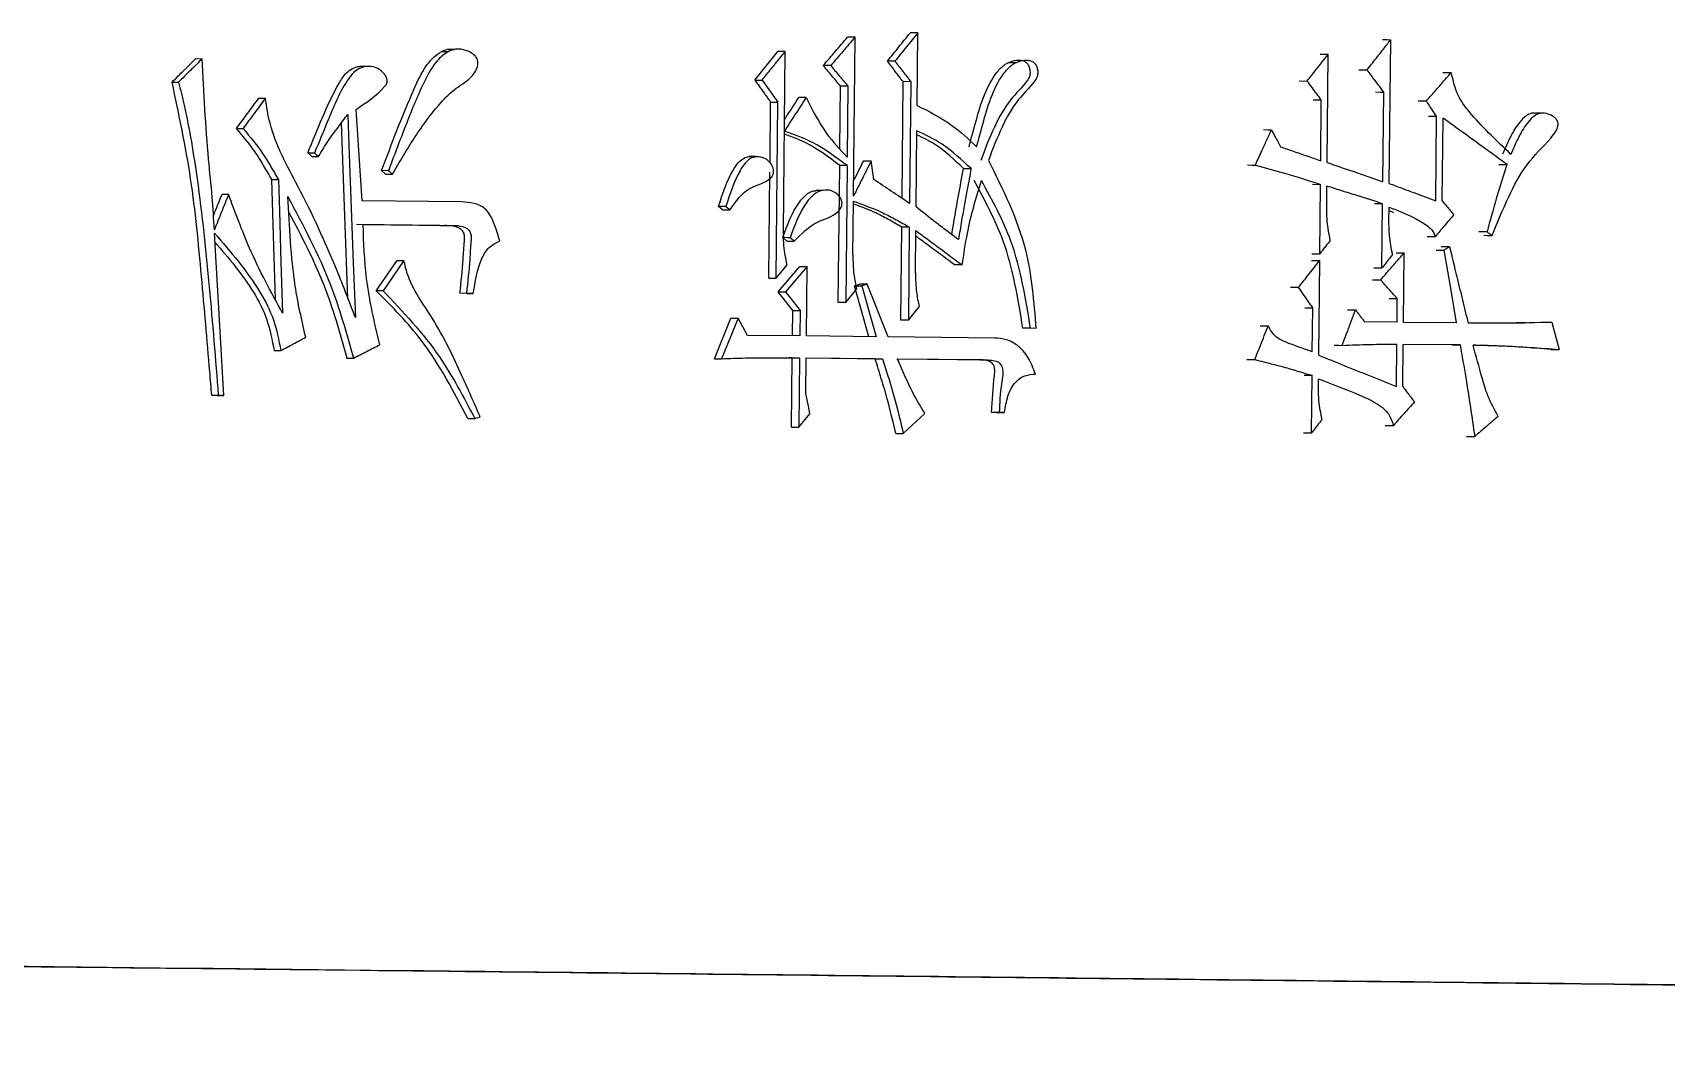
# Model space of a CAD drawing. Header units: millimetres. Extents: x 2448 to 4397, y 790 to 2168.
# Drawn here: x 3186.37 to 3195.78, y 982.04 to 987.87 of the extents above; entities that cross this region are included whole.
import ezdxf

# ---------------------------------------------------------------- set-up
doc = ezdxf.new("R2010")
doc.units = ezdxf.units.MM

msp = doc.modelspace()

# ---------------------------------------------------------------- linework, layer by layer
at = {"color": 7, "linetype": 'Continuous', "lineweight": 25}
for p, q in [((3191.0972, 986.9336), (3191.1063, 987.8487)), ((3191.4637, 987.4552), (3191.4679, 987.8739)), ((3194.1814, 987.0063), (3194.1896, 987.8337)), ((3187.3115, 987.7246), (3187.349, 987.7244)), ((3188.7637, 987.7637), (3188.7238, 987.7639)), ((3190.529, 987.6017), (3190.6619, 987.7657)), ((3190.6939, 986.7336), (3190.7042, 987.7655)), ((3193.8238, 987.1271), (3193.8299, 987.7502)), ((3188.2958, 987.6792), (3188.2567, 987.6794)), ((3192.0311, 987.7006), (3191.9868, 987.7008)), ((3194.0069, 987.6603), (3194.0535, 987.66)), ((3194.4903, 987.6452), (3194.5378, 987.6449)), ((3190.529, 987.6017), (3190.571, 987.6014)), ((3190.571, 987.6014), (3190.6626, 987.4738)), ((3191.0186, 987.2066), (3191.0222, 987.567)), ((3191.0649, 987.5668), (3191.0222, 987.567)), ((3191.0649, 987.5668), (3191.0609, 987.1579)), ((3191.3768, 986.9199), (3191.3835, 987.5922)), ((3191.4267, 987.592), (3191.3835, 987.5922)), ((3191.4267, 987.592), (3191.4198, 986.891)), ((3193.6623, 987.596), (3193.7085, 987.5957)), ((3194.1442, 987.0164), (3194.1493, 987.5324)), ((3187.6741, 987.4967), (3187.7122, 987.4965)), ((3190.617, 987.1248), (3190.6204, 987.4741)), ((3190.6526, 986.4614), (3190.6626, 987.4738)), ((3190.8252, 987.5013), (3190.7828, 987.5015)), ((3193.7864, 987.1373), (3193.7899, 987.4877)), ((3194.3478, 987.4812), (3194.3948, 987.4809)), ((3194.4487, 986.9059), (3194.4535, 987.3927)), ((3194.4859, 986.9055), (3194.4906, 987.3825)), ((3195.0611, 987.4103), (3195.0269, 987.4105)), ((3195.0751, 987.4102), (3195.0661, 987.4103)), ((3191.458, 986.8711), (3191.4623, 987.3092)), ((3190.536, 987.1605), (3190.494, 987.1608)), ((3188.42, 987.0799), (3188.3809, 987.0801)), ((3188.4043, 987.0604), (3188.3809, 987.0801)), ((3190.6104, 986.4616), (3190.6165, 987.0717)), ((3191.0099, 986.3209), (3191.0177, 987.1094)), ((3191.0604, 987.1092), (3191.0177, 987.1094)), ((3191.0604, 987.1092), (3191.0526, 986.3207)), ((3191.7306, 987.0918), (3191.7744, 987.0916)), ((3190.9229, 986.9665), (3190.88, 986.9667)), ((3193.7388, 987.0013), (3193.7851, 987.001)), ((3193.7811, 986.6018), (3193.7851, 987.001)), ((3193.8213, 986.874), (3193.8224, 986.9908)), ((3187.4625, 986.9439), (3187.5003, 986.9438)), ((3188.8434, 986.9), (3188.2683, 986.9063)), ((3190.3624, 986.8735), (3190.3206, 986.8738)), ((3190.3436, 986.854), (3190.3206, 986.8738)), ((3191.0938, 986.5928), (3191.0969, 986.9044)), ((3194.1393, 986.5199), (3194.143, 986.8899)), ((3194.1793, 986.7921), (3194.1801, 986.87)), ((3190.3437, 986.854), (3190.3855, 986.8538)), ((3194.1799, 986.8502), (3194.2063, 986.8388)), ((3188.716, 986.7648), (3188.236, 986.7701)), ((3188.2749, 986.7699), (3188.7555, 986.7646)), ((3188.716, 986.7648), (3188.7556, 986.7646)), ((3190.7128, 986.6747), (3190.6899, 986.6944)), ((3191.3699, 986.2196), (3191.3752, 986.755)), ((3191.4184, 986.7547), (3191.3752, 986.755)), ((3191.4184, 986.7547), (3191.4131, 986.2193)), ((3191.4542, 986.4915), (3191.4566, 986.7349)), ((3194.3995, 986.7017), (3194.4466, 986.7014)), ((3194.744, 986.7273), (3194.6964, 986.7276)), ((3190.7128, 986.6747), (3190.7551, 986.6745)), ((3193.7348, 986.6021), (3193.7811, 986.6018)), ((3194.263, 986.207), (3194.267, 986.6061)), ((3194.4507, 986.6233), (3194.4979, 986.623)), ((3194.5279, 986.6421), (3194.4806, 986.6424)), ((3188.3505, 986.3891), (3188.4702, 986.5629)), ((3188.5094, 986.5627), (3188.3895, 986.3889)), ((3188.4702, 986.5629), (3188.5094, 986.5627)), ((3190.6526, 986.4614), (3190.7152, 986.5386)), ((3190.6637, 986.3832), (3190.7886, 986.5278)), ((3190.831, 986.5276), (3190.7059, 986.3829)), ((3190.827, 986.1284), (3190.831, 986.5276)), ((3193.7753, 986.0177), (3193.7807, 986.5629)), ((3194.0923, 986.5202), (3194.1393, 986.5199)), ((3190.6104, 986.4616), (3190.6526, 986.4614)), ((3191.1031, 986.4173), (3191.134, 986.4266)), ((3191.1847, 986.1243), (3191.1031, 986.4173)), ((3191.1769, 986.4264), (3191.146, 986.417)), ((3191.146, 986.417), (3191.2277, 986.124)), ((3191.2969, 986.1232), (3191.1769, 986.4264)), ((3193.6131, 986.4088), (3193.6592, 986.4085)), ((3194.0844, 986.4522), (3194.1312, 986.4519)), ((3188.3895, 986.3889), (3188.3504, 986.3891)), ((3188.8696, 986.3739), (3188.8299, 986.3741)), ((3188.8691, 986.3737), (3188.8299, 986.3741)), ((3188.8691, 986.3737), (3188.9089, 986.3735)), ((3188.9089, 986.3735), (3188.8696, 986.3739)), ((3190.7475, 986.2751), (3190.6637, 986.3832)), ((3190.7059, 986.3829), (3190.7899, 986.2749)), ((3194.2258, 986.2074), (3194.2271, 986.3437)), ((3190.2964, 985.9978), (3190.3917, 986.2304)), ((3190.4335, 986.2302), (3190.3382, 985.9975)), ((3190.4868, 986.1322), (3190.4335, 986.2302)), ((3190.746, 986.1291), (3190.7475, 986.2751)), ((3190.7899, 986.2749), (3190.7884, 986.1289)), ((3193.738, 986.0376), (3193.7405, 986.2907)), ((3194.2258, 986.2074), (3194.0391, 986.2095)), ((3190.7884, 986.1289), (3190.4868, 986.1322)), ((3191.2277, 986.124), (3190.827, 986.1284)), ((3191.91, 986.1164), (3191.2969, 986.1232)), ((3192.1165, 986.1726), (3192.0723, 986.1728)), ((3192.147, 986.1722), (3192.1028, 986.1725)), ((3192.147, 986.1722), (3192.1166, 986.1726)), ((3193.4384, 986.1869), (3193.4843, 986.1866)), ((3194.5681, 986.2036), (3194.263, 986.207)), ((3194.9701, 986.2051), (3195.0678, 986.2074)), ((3187.7627, 986.045), (3187.8009, 986.0448)), ((3194.2221, 985.8375), (3194.2245, 986.0808)), ((3194.2594, 985.8371), (3194.2618, 986.0804)), ((3194.5891, 986.0767), (3194.2618, 986.0804)), ((3194.5418, 986.0771), (3194.5891, 986.0767)), ((3188.1811, 986.0016), (3188.2199, 986.0014)), ((3190.7448, 986.0026), (3190.7271, 986.0027)), ((3190.7408, 985.6034), (3190.7448, 986.0026)), ((3190.7448, 986.0026), (3190.7872, 986.0023)), ((3190.7872, 986.0023), (3190.7832, 985.6032)), ((3190.8237, 985.7975), (3190.8258, 986.0019)), ((3190.8258, 986.0019), (3191.2649, 985.997)), ((3191.2219, 985.9973), (3190.8258, 986.0017)), ((3191.2219, 985.9973), (3191.2649, 985.997)), ((3191.3495, 985.9961), (3191.8705, 985.9903)), ((3191.8266, 985.9906), (3191.3496, 985.9959)), ((3191.8269, 985.9906), (3191.8708, 985.9903)), ((3193.7367, 985.9013), (3193.6904, 985.9016)), ((3193.7334, 985.5703), (3193.7367, 985.9013)), ((3193.7736, 985.8425), (3193.774, 985.8814)), ((3187.4412, 985.7859), (3187.4035, 985.7861)), ((3187.4352, 985.7858), (3187.4035, 985.7861)), ((3187.4352, 985.7858), (3187.473, 985.7856)), ((3187.473, 985.7856), (3187.4412, 985.7859)), ((3188.8776, 985.6531), (3188.9174, 985.6529)), ((3188.9174, 985.6529), (3188.9489, 985.6623)), ((3190.7832, 985.6032), (3190.8457, 985.6804)), ((3191.3836, 985.5673), (3191.5076, 985.6828)), ((3191.9363, 985.6878), (3191.8923, 985.688)), ((3191.9229, 985.6877), (3191.9668, 985.6874)), ((3191.9668, 985.6874), (3191.9363, 985.6878)), ((3190.7408, 985.6034), (3190.7832, 985.6032)), ((3193.6872, 985.5706), (3193.7334, 985.5703)), ((3194.1581, 985.614), (3194.2049, 985.6137))]:
    msp.add_line(p, q, dxfattribs=at)
at = {"color": 7, "linetype": 'Continuous', "lineweight": 25, "flags": 128}
for points in [[(3191.1063, 987.8487), (3191.0823, 987.8488), (3191.0635, 987.8489)], [(3191.4679, 987.8739), (3191.4436, 987.874), (3191.4246, 987.8741)], [(3194.1428, 987.834), (3194.1689, 987.8339), (3194.1896, 987.8337)], [(3190.7042, 987.7655), (3190.6805, 987.7656), (3190.6619, 987.7657)], [(3193.7836, 987.7504), (3193.8094, 987.7503), (3193.8299, 987.7502)], [(3190.9659, 987.6847), (3190.9421, 987.6848), (3190.9233, 987.6849)], [(3191.3357, 987.7098), (3191.3116, 987.7099), (3191.2926, 987.7101)], [(3187.175, 987.5898), (3187.1959, 987.5897), (3187.2124, 987.5896)], [(3194.1026, 987.5327), (3194.1287, 987.5325), (3194.1493, 987.5324)], [(3188.2683, 986.9063), (3188.2512, 987.1693), (3188.234, 987.4324)], [(3190.6204, 987.4741), (3190.6441, 987.474), (3190.6626, 987.4738)], [(3193.7436, 987.488), (3193.7694, 987.4879), (3193.7899, 987.4877)], [(3188.1872, 986.3445), (3188.1695, 986.8195), (3188.1495, 987.3547)], [(3188.1864, 987.4037), (3188.1931, 987.2239), (3188.2065, 986.8642), (3188.2183, 986.5496), (3188.2301, 986.2352)], [(3194.4063, 987.393), (3194.4326, 987.3928), (3194.4535, 987.3927)], [(3187.5456, 987.3229), (3187.5668, 987.3227), (3187.5835, 987.3227)], [(3193.457, 987.316), (3193.4827, 987.3158), (3193.5029, 987.3157)], [(3187.9559, 987.1821), (3187.9699, 987.182), (3187.9821, 987.1819), (3187.9944, 987.1819)], [(3187.9794, 987.1623), (3187.9676, 987.1722), (3187.9559, 987.1821)], [(3187.9794, 987.1623), (3188.001, 987.1622), (3188.0179, 987.1621)], [(3187.9944, 987.1819), (3188.0061, 987.172), (3188.0179, 987.1621)], [(3188.4043, 987.0604), (3188.4185, 987.0603), (3188.431, 987.0602), (3188.4434, 987.0602)], [(3191.1564, 987.1371), (3191.1804, 987.137), (3191.1993, 987.1369)], [(3191.2136, 987.0296), (3191.2065, 987.0833), (3191.1993, 987.1369)], [(3193.3649, 987.1126), (3193.3904, 987.1124), (3193.4107, 987.1123)], [(3194.8113, 987.1158), (3194.8378, 987.1156), (3194.859, 987.1155)], [(3187.7487, 987.0286), (3187.7701, 987.0284), (3187.7869, 987.0284)], [(3187.7702, 986.3395), (3187.7607, 986.6439), (3187.7487, 987.0286)], [(3187.7869, 987.0284), (3187.7925, 986.8485), (3187.8017, 986.5537), (3187.811, 986.2591)], [(3190.3855, 986.8538), (3190.3795, 986.8589), (3190.3709, 986.8662), (3190.3624, 986.8735)], [(3194.0962, 986.8902), (3194.1223, 986.89), (3194.143, 986.8899)], [(3187.473, 985.7856), (3187.4458, 986.2532), (3187.4186, 986.7208)], [(3190.7322, 986.6942), (3190.7168, 986.6943), (3190.7034, 986.6944), (3190.6899, 986.6944)], [(3194.7259, 986.7078), (3194.7469, 986.7077), (3194.7601, 986.7076), (3194.7734, 986.7075)], [(3194.2201, 986.6064), (3194.2462, 986.6063), (3194.267, 986.6061)], [(3194.5681, 986.2036), (3194.5386, 986.3801), (3194.5183, 986.5015), (3194.4979, 986.623)], [(3190.7886, 986.5278), (3190.8123, 986.5277), (3190.831, 986.5276)], [(3191.7229, 986.5372), (3191.6985, 986.5373), (3191.6793, 986.5374)], [(3193.7344, 986.5632), (3193.7602, 986.563), (3193.7807, 986.5629)], [(3191.1031, 986.4173), (3191.1271, 986.4171), (3191.146, 986.417)], [(3191.1769, 986.4264), (3191.1528, 986.4265), (3191.134, 986.4266)], [(3190.6637, 986.3832), (3190.6873, 986.383), (3190.7059, 986.3829)], [(3191.0526, 986.3207), (3191.0287, 986.3208), (3191.0099, 986.3209)], [(3194.1802, 986.344), (3194.2064, 986.3438), (3194.2271, 986.3437)], [(3190.3917, 986.2304), (3190.4151, 986.2303), (3190.4335, 986.2302)], [(3190.7475, 986.2751), (3190.7712, 986.275), (3190.7899, 986.2749)], [(3191.4131, 986.2193), (3191.3889, 986.2195), (3191.3699, 986.2196)], [(3193.6943, 986.291), (3193.7201, 986.2909), (3193.7405, 986.2907)], [(3193.9409, 986.2785), (3193.9669, 986.2784), (3193.9875, 986.2782)], [(3195.0678, 986.2074), (3195.0948, 986.2073), (3195.1161, 986.2071)], [(3195.1161, 986.2071), (3195.1278, 986.1643), (3195.1395, 986.1216), (3195.1589, 986.0509)], [(3193.8642, 986.0749), (3193.8901, 986.0748), (3193.9107, 986.0746)], [(3195.1104, 986.0512), (3195.1376, 986.051), (3195.1589, 986.0509)], [(3190.2964, 985.9978), (3190.3198, 985.9976), (3190.3382, 985.9975)], [(3193.3613, 985.9929), (3193.3869, 985.9928), (3193.4071, 985.9926)], [(3190.8457, 985.6804), (3190.8375, 985.7244), (3190.8306, 985.7609), (3190.8237, 985.7975)], [(3191.3404, 985.5676), (3191.3646, 985.5674), (3191.3836, 985.5673)], [(3194.6255, 985.5504), (3194.652, 985.5502), (3194.673, 985.5501)]]:
    msp.add_lwpolyline(points, dxfattribs=at)
at = {"color": 7, "linetype": 'Continuous', "lineweight": 25}
for points, knots in [([(3190.9233, 987.6849), (3190.9467, 987.7123), (3190.9934, 987.7669), (3191.0401, 987.8216), (3191.0635, 987.8489)], [0, 0, 0, 0, 0.5, 1, 1, 1, 1]), ([(3191.1063, 987.8487), (3191.0829, 987.8213), (3191.0361, 987.7667), (3190.9893, 987.712), (3190.9659, 987.6847)], [0, 0, 0, 0, 0.5, 1, 1, 1, 1]), ([(3191.2926, 987.7101), (3191.3146, 987.7374), (3191.3586, 987.7921), (3191.4026, 987.8468), (3191.4246, 987.8741)], [0, 0, 0, 0, 0.5, 1, 1, 1, 1]), ([(3191.4679, 987.8739), (3191.4459, 987.8465), (3191.4018, 987.7918), (3191.3577, 987.7371), (3191.3357, 987.7098)], [0, 0, 0, 0, 0.5, 1, 1, 1, 1]), ([(3194.0535, 987.66), (3194.0709, 987.6821), (3194.1022, 987.7221), (3194.1476, 987.7801), (3194.1756, 987.8159), (3194.1896, 987.8337)], [0, 0, 0, 0, 0.381889, 0.690944, 1, 1, 1, 1]), ([(3187.349, 987.7244), (3187.3263, 987.7019), (3187.2807, 987.657), (3187.2352, 987.6121), (3187.2124, 987.5896)], [0, 0, 0, 0, 0.5000006, 1, 1, 1, 1]), ([(3187.4188, 986.7403), (3187.415, 986.8026), (3187.4066, 986.9374), (3187.3713, 987.2643), (3187.3584, 987.5306), (3187.349, 987.7244)], [0, 0, 0, 0, 0.189809, 0.410519, 1, 1, 1, 1]), ([(3188.3809, 987.0801), (3188.4106, 987.1592), (3188.4701, 987.3176), (3188.5538, 987.5191), (3188.621, 987.6674), (3188.6846, 987.7394), (3188.7349, 987.7724), (3188.7749, 987.7827), (3188.7956, 987.7781), (3188.8018, 987.7768)], [0, 0, 0, 0, 0.291213, 0.582505, 0.756466, 0.850428, 0.92055, 0.97589, 1, 1, 1, 1]), ([(3188.4434, 987.0602), (3188.4855, 987.132), (3188.5698, 987.2759), (3188.6922, 987.4431), (3188.8067, 987.5592), (3188.89, 987.6027), (3188.9251, 987.6565), (3188.9352, 987.6834), (3188.9368, 987.7056), (3188.9314, 987.7247), (3188.9165, 987.745), (3188.8861, 987.7666), (3188.8435, 987.7811), (3188.7952, 987.7794), (3188.7434, 987.7553), (3188.6786, 987.6938), (3188.6015, 987.5464), (3188.5168, 987.3348), (3188.4523, 987.1649), (3188.42, 987.0799)], [0, 0, 0, 0, 0.136957, 0.274218, 0.342993, 0.411592, 0.43237, 0.4478, 0.457544, 0.467369, 0.47903, 0.498668, 0.53085, 0.556966, 0.583054, 0.629193, 0.705477, 0.852605, 1, 1, 1, 1]), ([(3190.571, 987.6014), (3190.589, 987.6235), (3190.6202, 987.6619), (3190.6645, 987.7166), (3190.691, 987.7492), (3190.7042, 987.7655)], [0, 0, 0, 0, 0.404353, 0.702176, 1, 1, 1, 1]), ([(3191.7625, 987.218), (3191.7757, 987.2673), (3191.8157, 987.4158), (3191.8692, 987.592), (3191.967, 987.6946), (3192.0151, 987.7138), (3192.0526, 987.7179), (3192.0763, 987.7131), (3192.093, 987.7022), (3192.1046, 987.6862), (3192.1123, 987.6655), (3192.1148, 987.6411), (3192.1085, 987.6136), (3192.071, 987.5612), (3191.9883, 987.483), (3191.9013, 987.3271), (3191.8547, 987.2038), (3191.8303, 987.1393)], [0, 0, 0, 0, 0.114665, 0.34582, 0.395292, 0.445039, 0.471751, 0.4905, 0.505134, 0.519754, 0.535695, 0.554426, 0.573163, 0.596938, 0.702325, 0.844463, 1, 1, 1, 1]), ([(3191.8062, 987.2177), (3191.8195, 987.267), (3191.8595, 987.4155), (3191.9131, 987.5917), (3192.0111, 987.6943), (3192.0592, 987.7135), (3192.0968, 987.7176), (3192.1205, 987.7129), (3192.1373, 987.7018), (3192.1488, 987.6859), (3192.1566, 987.6652), (3192.1591, 987.6408), (3192.1527, 987.6133), (3192.1151, 987.5609), (3192.0324, 987.4827), (3191.9452, 987.3268), (3191.8985, 987.2035), (3191.8742, 987.1391)], [0, 0, 0, 0, 0.1146139, 0.3456672, 0.3952289, 0.4450663, 0.4717842, 0.4905587, 0.5052069, 0.519841, 0.5357941, 0.5545121, 0.5732086, 0.596986, 0.7024501, 0.8445769, 1, 1, 1, 1]), ([(3193.7085, 987.5957), (3193.7259, 987.6179), (3193.7548, 987.6546), (3193.7953, 987.7061), (3193.8184, 987.7355), (3193.8299, 987.7502)], [0, 0, 0, 0, 0.429625, 0.714813, 1, 1, 1, 1]), ([(3187.9559, 987.1821), (3187.984, 987.2502), (3188.0402, 987.3865), (3188.1091, 987.5425), (3188.1701, 987.6377), (3188.2119, 987.6694), (3188.241, 987.6801), (3188.2559, 987.6791), (3188.2567, 987.6791)], [0, 0, 0, 0, 0.362586, 0.725437, 0.843323, 0.91947, 0.995724, 1, 1, 1, 1]), ([(3188.234, 987.4324), (3188.2924, 987.4713), (3188.3556, 987.5135), (3188.4087, 987.5759), (3188.414, 987.5893), (3188.4144, 987.6028), (3188.4084, 987.6205), (3188.3915, 987.6447), (3188.3618, 987.6703), (3188.3169, 987.6827), (3188.2717, 987.6779), (3188.226, 987.6547), (3188.1508, 987.56), (3188.0829, 987.3934), (3188.0219, 987.2476), (3187.9944, 987.1819)], [0, 0, 0, 0, 0.213803, 0.231404, 0.243039, 0.254767, 0.269089, 0.295977, 0.341507, 0.385242, 0.439295, 0.482251, 0.540946, 0.792954, 1, 1, 1, 1]), ([(3191.0222, 987.567), (3191.0057, 987.5867), (3190.9728, 987.626), (3190.9398, 987.6653), (3190.9233, 987.6849)], [0, 0, 0, 0, 0.5, 1, 1, 1, 1]), ([(3190.9659, 987.6847), (3190.9824, 987.665), (3191.0154, 987.6257), (3191.0484, 987.5864), (3191.0649, 987.5668)], [0, 0, 0, 0, 0.499999, 1, 1, 1, 1]), ([(3191.3835, 987.5922), (3191.3683, 987.6119), (3191.338, 987.6511), (3191.3077, 987.6904), (3191.2926, 987.7101)], [0, 0, 0, 0, 0.5, 1, 1, 1, 1]), ([(3191.3357, 987.7098), (3191.3509, 987.6902), (3191.3812, 987.6509), (3191.4115, 987.6116), (3191.4267, 987.592)], [0, 0, 0, 0, 0.499999, 1, 1, 1, 1]), ([(3194.1493, 987.5324), (3194.1409, 987.5436), (3194.124, 987.5661), (3194.0921, 987.6087), (3194.0686, 987.64), (3194.0535, 987.66)], [0, 0, 0, 0, 0.264388, 0.528776, 1, 1, 1, 1]), ([(3194.3948, 987.4809), (3194.4131, 987.5019), (3194.4461, 987.5397), (3194.4938, 987.5943), (3194.5231, 987.628), (3194.5378, 987.6449)], [0, 0, 0, 0, 0.383515, 0.691757, 1, 1, 1, 1]), ([(3194.8817, 987.1737), (3194.8049, 987.2466), (3194.6973, 987.3486), (3194.5708, 987.5052), (3194.5489, 987.5979), (3194.5378, 987.6449)], [0, 0, 0, 0, 0.5529293, 0.7735162, 1, 1, 1, 1]), ([(3187.4035, 985.7861), (3187.3998, 985.8318), (3187.3812, 986.0603), (3187.3441, 986.4762), (3187.2926, 987.0361), (3187.2143, 987.4049), (3187.175, 987.5898)], [0, 0, 0, 0, 0.075489, 0.377451, 0.687928, 1, 1, 1, 1]), ([(3187.2124, 987.5896), (3187.2233, 987.5453), (3187.2684, 987.3621), (3187.3328, 986.9691), (3187.3916, 986.4108), (3187.4246, 985.9943), (3187.4412, 985.7859)], [0, 0, 0, 0, 0.075478, 0.31225, 0.655902, 1, 1, 1, 1]), ([(3190.529, 987.6017), (3190.5374, 987.5899), (3190.5543, 987.5664), (3190.5848, 987.5239), (3190.6068, 987.4931), (3190.6204, 987.4741)], [0, 0, 0, 0, 0.276482, 0.552965, 1, 1, 1, 1]), ([(3193.7899, 987.4877), (3193.7814, 987.499), (3193.7636, 987.5226), (3193.7365, 987.5586), (3193.7178, 987.5834), (3193.7085, 987.5957)], [0, 0, 0, 0, 0.312458, 0.656229, 1, 1, 1, 1]), ([(3187.5456, 987.3229), (3187.567, 987.3518), (3187.6099, 987.4098), (3187.6527, 987.4677), (3187.6741, 987.4967)], [0, 0, 0, 0, 0.500104, 1, 1, 1, 1]), ([(3187.7122, 987.4965), (3187.6908, 987.4675), (3187.6479, 987.4096), (3187.605, 987.3516), (3187.5835, 987.3227)], [0, 0, 0, 0, 0.499896, 1, 1, 1, 1]), ([(3188.2301, 986.2352), (3188.1955, 986.3252), (3188.0965, 986.5829), (3187.9281, 986.9508), (3187.7474, 987.2664), (3187.7196, 987.4482), (3187.7122, 987.4965)], [0, 0, 0, 0, 0.210989, 0.603952, 0.894949, 1, 1, 1, 1]), ([(3190.8252, 987.5013), (3190.8043, 987.469), (3190.7624, 987.4046), (3190.7206, 987.3401), (3190.6996, 987.3079)], [0, 0, 0, 0, 0.499999, 1, 1, 1, 1]), ([(3190.7003, 987.3743), (3190.7069, 987.3845), (3190.7344, 987.4269), (3190.7619, 987.4693), (3190.7828, 987.5015)], [0, 0, 0, 0, 0.240146, 1, 1, 1, 1]), ([(3190.8252, 987.5013), (3190.8611, 987.4294), (3190.925, 987.3015), (3191.0195, 987.2016), (3191.0609, 987.1579)], [0, 0, 0, 0, 0.562518, 1, 1, 1, 1]), ([(3191.4637, 987.4552), (3191.5324, 987.4206), (3191.6559, 987.3584), (3191.76, 987.261), (3191.8062, 987.2177)], [0, 0, 0, 0, 0.555995, 1, 1, 1, 1]), ([(3194.4535, 987.3927), (3194.4457, 987.4045), (3194.432, 987.4251), (3194.4124, 987.4545), (3194.4007, 987.4721), (3194.3948, 987.4809)], [0, 0, 0, 0, 0.401179, 0.700589, 1, 1, 1, 1]), ([(3188.0179, 987.1621), (3188.0366, 987.1929), (3188.0717, 987.2504), (3188.1301, 987.3292), (3188.1676, 987.3789), (3188.1864, 987.4037)], [0, 0, 0, 0, 0.36386, 0.681835, 1, 1, 1, 1]), ([(3194.859, 987.1155), (3194.8158, 987.1469), (3194.7328, 987.207), (3194.61, 987.2961), (3194.5304, 987.3537), (3194.4906, 987.3825)], [0, 0, 0, 0, 0.352543, 0.676271, 1, 1, 1, 1]), ([(3194.7734, 986.7075), (3194.804, 986.7821), (3194.8618, 986.9232), (3194.9668, 987.1223), (3195.0774, 987.2272), (3195.1368, 987.2988), (3195.1496, 987.3264), (3195.1535, 987.3434), (3195.1518, 987.3585), (3195.1456, 987.3725), (3195.131, 987.3891), (3195.103, 987.4053), (3195.0681, 987.4134), (3195.0333, 987.4068), (3194.9901, 987.3763), (3194.9495, 987.3193), (3194.9113, 987.2444), (3194.8916, 987.1973), (3194.8817, 987.1737)], [0, 0, 0, 0, 0.198042, 0.374573, 0.552198, 0.596402, 0.611696, 0.627125, 0.637321, 0.647491, 0.664271, 0.693708, 0.734691, 0.762967, 0.791178, 0.874805, 0.937128, 1, 1, 1, 1]), ([(3195.0263, 987.4088), (3195.0225, 987.4098), (3195.0089, 987.4132), (3194.9846, 987.4063), (3194.9415, 987.3766), (3194.901, 987.3189), (3194.863, 987.2442), (3194.8435, 987.1975), (3194.8337, 987.174)], [0, 0, 0, 0, 0.0400536, 0.1422788, 0.2442449, 0.549452, 0.7737697, 1, 1, 1, 1]), ([(3187.7487, 987.0286), (3187.7332, 987.056), (3187.7023, 987.111), (3187.6385, 987.2128), (3187.582, 987.2797), (3187.5456, 987.3229)], [0, 0, 0, 0, 0.261814, 0.523735, 1, 1, 1, 1]), ([(3187.5835, 987.3227), (3187.624, 987.2745), (3187.6824, 987.205), (3187.7448, 987.102), (3187.7728, 987.0529), (3187.7869, 987.0284)], [0, 0, 0, 0, 0.53008, 0.764867, 1, 1, 1, 1]), ([(3191.0177, 987.1094), (3190.9545, 987.1576), (3190.855, 987.2335), (3190.741, 987.2754), (3190.6995, 987.2907)], [0, 0, 0, 0, 0.6351167, 1, 1, 1, 1]), ([(3191.0604, 987.1092), (3190.9969, 987.1568), (3190.8844, 987.2413), (3190.7557, 987.2876), (3190.6996, 987.3078)], [0, 0, 0, 0, 0.564482, 1, 1, 1, 1]), ([(3191.7306, 987.0918), (3191.6773, 987.1427), (3191.595, 987.2212), (3191.4967, 987.2694), (3191.4621, 987.2864)], [0, 0, 0, 0, 0.648071, 1, 1, 1, 1]), ([(3191.7744, 987.0916), (3191.7206, 987.1419), (3191.6254, 987.2312), (3191.5118, 987.2855), (3191.4623, 987.3092)], [0, 0, 0, 0, 0.564053, 1, 1, 1, 1]), ([(3193.4107, 987.1123), (3193.4227, 987.1388), (3193.4441, 987.186), (3193.4749, 987.2538), (3193.4936, 987.2951), (3193.5029, 987.3157)], [0, 0, 0, 0, 0.391545, 0.695772, 1, 1, 1, 1]), ([(3193.5029, 987.3157), (3193.5097, 987.3029), (3193.5217, 987.2802), (3193.5389, 987.2476), (3193.5493, 987.2277), (3193.5546, 987.2178)], [0, 0, 0, 0, 0.391182, 0.695591, 1, 1, 1, 1]), ([(3190.3206, 986.8738), (3190.3437, 986.9449), (3190.3727, 987.0341), (3190.4314, 987.1271), (3190.4719, 987.1599), (3190.5098, 987.1654), (3190.526, 987.1564), (3190.5279, 987.1554)], [0, 0, 0, 0, 0.564814, 0.709054, 0.847416, 0.981339, 1, 1, 1, 1]), ([(3190.3855, 986.8538), (3190.4207, 986.9036), (3190.4829, 986.9918), (3190.5918, 987.0073), (3190.6285, 987.0464), (3190.6353, 987.0585), (3190.6379, 987.0727), (3190.6359, 987.0925), (3190.6269, 987.1155), (3190.6031, 987.1428), (3190.5652, 987.1621), (3190.5144, 987.1611), (3190.4732, 987.1265), (3190.4148, 987.0343), (3190.3856, 986.9448), (3190.3624, 986.8735)], [0, 0, 0, 0, 0.207432, 0.366418, 0.382715, 0.398413, 0.414081, 0.430605, 0.46489, 0.496828, 0.558373, 0.618693, 0.680986, 0.745897, 1, 1, 1, 1]), ([(3193.5546, 987.2178), (3193.5792, 987.2092), (3193.6302, 987.1915), (3193.7075, 987.1647), (3193.7601, 987.1464), (3193.7864, 987.1373)], [0, 0, 0, 0, 0.318767, 0.659383, 1, 1, 1, 1]), ([(3188.4434, 987.0602), (3188.4395, 987.0635), (3188.4317, 987.07), (3188.4239, 987.0766), (3188.42, 987.0799)], [0, 0, 0, 0, 0.499388, 1, 1, 1, 1]), ([(3191.1993, 987.1369), (3191.1823, 987.103), (3191.1483, 987.0352), (3191.1142, 986.9674), (3191.0972, 986.9336)], [0, 0, 0, 0, 0.5, 1, 1, 1, 1]), ([(3191.0981, 987.0208), (3191.1005, 987.0257), (3191.1199, 987.0645), (3191.1394, 987.1032), (3191.1564, 987.1371)], [0, 0, 0, 0, 0.125806, 1, 1, 1, 1]), ([(3191.6627, 986.7123), (3191.6753, 986.7869), (3191.6968, 986.9137), (3191.7208, 987.0399), (3191.7306, 987.0918)], [0, 0, 0, 0, 0.5881827, 1, 1, 1, 1]), ([(3191.7744, 987.0916), (3191.7669, 987.0521), (3191.7542, 986.9842), (3191.7356, 986.8846), (3191.7185, 986.788), (3191.7074, 986.7198), (3191.7014, 986.6835)], [0, 0, 0, 0, 0.290566, 0.500351, 0.733449, 1, 1, 1, 1]), ([(3191.8741, 987.139), (3191.9576, 986.972), (3192.1083, 986.6707), (3192.1351, 986.3258), (3192.147, 986.1722)], [0, 0, 0, 0, 0.554585, 1, 1, 1, 1]), ([(3193.4107, 987.1123), (3193.4667, 987.0972), (3193.5575, 987.0726), (3193.6819, 987.0341), (3193.7507, 987.012), (3193.7851, 987.001)], [0, 0, 0, 0, 0.445487, 0.722723, 1, 1, 1, 1]), ([(3193.8238, 987.1271), (3193.873, 987.1101), (3193.951, 987.0832), (3194.0578, 987.0463), (3194.1154, 987.0264), (3194.1442, 987.0164)], [0, 0, 0, 0, 0.459922, 0.729961, 1, 1, 1, 1]), ([(3194.859, 987.1155), (3194.8482, 987.0828), (3194.8268, 987.0173), (3194.7876, 986.8883), (3194.7612, 986.7911), (3194.744, 986.7273)], [0, 0, 0, 0, 0.2558689, 0.5117595, 1, 1, 1, 1]), ([(3190.6899, 986.6944), (3190.7163, 986.7671), (3190.7494, 986.858), (3190.8203, 986.9408), (3190.8551, 986.9638), (3190.8759, 986.9645), (3190.8802, 986.9646)], [0, 0, 0, 0, 0.641275, 0.803393, 0.960341, 1, 1, 1, 1]), ([(3190.7551, 986.6745), (3190.7973, 986.7163), (3190.8721, 986.7905), (3190.9839, 986.8144), (3191.026, 986.8644), (3191.0344, 986.8944), (3191.0232, 986.9231), (3190.9997, 986.9513), (3190.9596, 986.9719), (3190.909, 986.9666), (3190.8627, 986.9417), (3190.7918, 986.8564), (3190.7587, 986.7662), (3190.7322, 986.6942)], [0, 0, 0, 0, 0.206661, 0.366392, 0.399431, 0.430957, 0.463098, 0.497343, 0.55842, 0.619657, 0.681855, 0.746075, 1, 1, 1, 1]), ([(3191.4198, 986.891), (3191.3854, 986.9141), (3191.3168, 986.9603), (3191.248, 987.0065), (3191.2136, 987.0296)], [0, 0, 0, 0, 0.5, 1, 1, 1, 1]), ([(3191.7229, 986.5372), (3191.7322, 986.598), (3191.7493, 986.7109), (3191.7872, 986.8732), (3191.8189, 986.9727), (3191.8348, 987.0227)], [0, 0, 0, 0, 0.368189, 0.683272, 1, 1, 1, 1]), ([(3192.0723, 986.1728), (3192.0445, 986.3444), (3191.9952, 986.6482), (3191.8529, 986.9093), (3191.791, 987.0229)], [0, 0, 0, 0, 0.565117, 1, 1, 1, 1]), ([(3192.1165, 986.1725), (3192.0886, 986.3442), (3192.0393, 986.648), (3191.8968, 986.9091), (3191.8348, 987.0227)], [0, 0, 0, 0, 0.565057, 1, 1, 1, 1]), ([(3194.143, 986.8899), (3194.0936, 986.9054), (3194.0155, 986.9301), (3193.9086, 986.9637), (3193.8512, 986.9818), (3193.8224, 986.9908)], [0, 0, 0, 0, 0.462939, 0.731469, 1, 1, 1, 1]), ([(3194.1814, 987.0063), (3194.2058, 986.9971), (3194.2545, 986.9789), (3194.3436, 986.9454), (3194.4083, 986.9211), (3194.4487, 986.9059)], [0, 0, 0, 0, 0.272852, 0.545704, 1, 1, 1, 1]), ([(3187.4133, 986.8208), (3187.4161, 986.8279), (3187.4325, 986.869), (3187.4489, 986.9101), (3187.4625, 986.9439)], [0, 0, 0, 0, 0.174449, 1, 1, 1, 1]), ([(3187.5003, 986.9438), (3187.4867, 986.9099), (3187.4596, 986.842), (3187.4324, 986.7742), (3187.4188, 986.7403)], [0, 0, 0, 0, 0.499738, 1, 1, 1, 1]), ([(3187.811, 986.2591), (3187.7445, 986.3819), (3187.6256, 986.6017), (3187.5386, 986.8391), (3187.5003, 986.9438)], [0, 0, 0, 0, 0.55885, 1, 1, 1, 1]), ([(3187.8414, 986.9304), (3187.9292, 986.766), (3188.0864, 986.4714), (3188.179, 986.1454), (3188.2199, 986.0014)], [0, 0, 0, 0, 0.558101, 1, 1, 1, 1]), ([(3187.9443, 986.1212), (3187.9217, 986.2191), (3187.8798, 986.4004), (3187.8558, 986.6727), (3187.8462, 986.8444), (3187.8414, 986.9304)], [0, 0, 0, 0, 0.36957, 0.684315, 1, 1, 1, 1]), ([(3189.061, 986.6736), (3189.0515, 986.7075), (3189.0328, 986.7742), (3188.988, 986.8627), (3188.9125, 986.8958), (3188.8663, 986.8986), (3188.8434, 986.9)], [0, 0, 0, 0, 0.293355, 0.577118, 0.789642, 1, 1, 1, 1]), ([(3191.3752, 986.755), (3191.3488, 986.7703), (3191.2961, 986.801), (3191.2044, 986.849), (3191.1364, 986.8736), (3191.0967, 986.8879)], [0, 0, 0, 0, 0.294086, 0.588255, 1, 1, 1, 1]), ([(3191.0969, 986.9044), (3191.1542, 986.8837), (3191.2382, 986.8534), (3191.3437, 986.7983), (3191.3935, 986.7693), (3191.4184, 986.7547)], [0, 0, 0, 0, 0.517051, 0.758309, 1, 1, 1, 1]), ([(3191.7014, 986.6835), (3191.6791, 986.7), (3191.6345, 986.7332), (3191.553, 986.7951), (3191.4945, 986.8419), (3191.458, 986.8711)], [0, 0, 0, 0, 0.272013, 0.54403, 1, 1, 1, 1]), ([(3193.8418, 986.679), (3193.8347, 986.7149), (3193.822, 986.7791), (3193.8215, 986.8449), (3193.8213, 986.874)], [0, 0, 0, 0, 0.558776, 1, 1, 1, 1]), ([(3194.1801, 986.87), (3194.2287, 986.8512), (3194.3028, 986.8227), (3194.3829, 986.7751), (3194.4279, 986.7415), (3194.4403, 986.7149), (3194.4466, 986.7014)], [0, 0, 0, 0, 0.493564, 0.753584, 0.87545, 1, 1, 1, 1]), ([(3194.4859, 986.9055), (3194.4948, 986.8948), (3194.5103, 986.8764), (3194.5324, 986.8502), (3194.5454, 986.8346), (3194.552, 986.8268)], [0, 0, 0, 0, 0.406188, 0.703094, 1, 1, 1, 1]), ([(3187.8469, 986.8399), (3187.9183, 986.7049), (3188.0586, 986.4395), (3188.1407, 986.1459), (3188.1811, 986.0016)], [0, 0, 0, 0, 0.508594, 1, 1, 1, 1]), ([(3194.1998, 986.5971), (3194.1927, 986.633), (3194.1801, 986.6972), (3194.1796, 986.763), (3194.1793, 986.7921)], [0, 0, 0, 0, 0.558776, 1, 1, 1, 1]), ([(3194.552, 986.8268), (3194.543, 986.8162), (3194.5251, 986.7948), (3194.49, 986.753), (3194.4638, 986.7219), (3194.4466, 986.7014)], [0, 0, 0, 0, 0.255381, 0.510761, 1, 1, 1, 1]), ([(3187.4186, 986.7208), (3187.5123, 986.6127), (3187.6438, 986.461), (3187.7665, 986.2237), (3187.7894, 986.1047), (3187.8009, 986.0449)], [0, 0, 0, 0, 0.55192, 0.774765, 1, 1, 1, 1]), ([(3188.3706, 986.0776), (3188.3406, 986.2042), (3188.2866, 986.4314), (3188.2785, 986.6661), (3188.2749, 986.7699)], [0, 0, 0, 0, 0.557432, 1, 1, 1, 1]), ([(3188.716, 986.7648), (3188.751, 986.766), (3188.7933, 986.7675), (3188.8387, 986.7449), (3188.853, 986.7251), (3188.8583, 986.6997), (3188.8531, 986.6482), (3188.848, 986.5393), (3188.8371, 986.4396), (3188.8299, 986.3741)], [0, 0, 0, 0, 0.2224082, 0.2686085, 0.3159349, 0.3650453, 0.4159457, 0.6165474, 1, 1, 1, 1]), ([(3188.7555, 986.7646), (3188.7906, 986.7658), (3188.833, 986.7673), (3188.8784, 986.7447), (3188.8928, 986.7249), (3188.898, 986.6995), (3188.8928, 986.6479), (3188.8877, 986.5391), (3188.8768, 986.4394), (3188.8696, 986.3739)], [0, 0, 0, 0, 0.222627, 0.268861, 0.316195, 0.365291, 0.416171, 0.616695, 1, 1, 1, 1]), ([(3190.7152, 986.5386), (3190.7079, 986.5745), (3190.6948, 986.6387), (3190.6942, 986.7045), (3190.6939, 986.7336)], [0, 0, 0, 0, 0.5587772, 1, 1, 1, 1]), ([(3190.7551, 986.6745), (3190.7513, 986.6778), (3190.7437, 986.6843), (3190.736, 986.6909), (3190.7322, 986.6942)], [0, 0, 0, 0, 0.499455, 1, 1, 1, 1]), ([(3191.6793, 986.5374), (3191.6348, 986.5705), (3191.5683, 986.62), (3191.494, 986.6752), (3191.4641, 986.6974), (3191.4563, 986.7032)], [0, 0, 0, 0, 0.598369, 0.895433, 1, 1, 1, 1]), ([(3191.4566, 986.7349), (3191.4789, 986.7183), (3191.5234, 986.6853), (3191.6122, 986.6194), (3191.6787, 986.57), (3191.7229, 986.5372)], [0, 0, 0, 0, 0.25064, 0.501281, 1, 1, 1, 1]), ([(3193.8418, 986.679), (3193.8331, 986.668), (3193.8187, 986.6496), (3193.7984, 986.6239), (3193.7869, 986.6092), (3193.7811, 986.6018)], [0, 0, 0, 0, 0.429625, 0.714813, 1, 1, 1, 1]), ([(3194.744, 986.7273), (3194.7489, 986.724), (3194.7587, 986.7174), (3194.7685, 986.7108), (3194.7734, 986.7075)], [0, 0, 0, 0, 0.5001439, 1, 1, 1, 1]), ([(3187.4217, 986.6681), (3187.5005, 986.5766), (3187.6169, 986.4413), (3187.7282, 986.2237), (3187.7512, 986.1048), (3187.7627, 986.0451)], [0, 0, 0, 0, 0.509787, 0.753558, 1, 1, 1, 1]), ([(3188.9089, 986.3735), (3188.9197, 986.4423), (3188.9347, 986.5373), (3188.9958, 986.6439), (3189.0396, 986.6639), (3189.061, 986.6736)], [0, 0, 0, 0, 0.573515, 0.792079, 1, 1, 1, 1]), ([(3191.0938, 986.5928), (3191.0944, 986.5558), (3191.0954, 986.4899), (3191.109, 986.4259), (3191.115, 986.3979)], [0, 0, 0, 0, 0.56114, 1, 1, 1, 1]), ([(3194.1312, 986.4519), (3194.1496, 986.4728), (3194.1814, 986.5089), (3194.2267, 986.5603), (3194.2535, 986.5909), (3194.267, 986.6061)], [0, 0, 0, 0, 0.406183, 0.703092, 1, 1, 1, 1]), ([(3194.1998, 986.5971), (3194.1911, 986.5861), (3194.1767, 986.5677), (3194.1566, 986.542), (3194.1451, 986.5273), (3194.1393, 986.5199)], [0, 0, 0, 0, 0.429625, 0.714813, 1, 1, 1, 1]), ([(3194.5279, 986.6421), (3194.5419, 986.5845), (3194.5668, 986.4825), (3194.6025, 986.336), (3194.6241, 986.2472), (3194.6349, 986.2028)], [0, 0, 0, 0, 0.393566, 0.696783, 1, 1, 1, 1]), ([(3188.9489, 985.6623), (3188.9141, 985.7415), (3188.8291, 985.9346), (3188.6975, 986.2139), (3188.5443, 986.4134), (3188.5153, 986.5373), (3188.5094, 986.5627)], [0, 0, 0, 0, 0.257508, 0.62783, 0.923809, 1, 1, 1, 1]), ([(3191.4542, 986.4915), (3191.4547, 986.4545), (3191.4557, 986.3886), (3191.4693, 986.3246), (3191.4753, 986.2965)], [0, 0, 0, 0, 0.5611396, 1, 1, 1, 1]), ([(3193.6592, 986.4085), (3193.6766, 986.4306), (3193.7056, 986.4674), (3193.7461, 986.5189), (3193.7692, 986.5482), (3193.7807, 986.5629)], [0, 0, 0, 0, 0.429625, 0.714812, 1, 1, 1, 1]), ([(3191.0526, 986.3207), (3191.063, 986.3335), (3191.0838, 986.3593), (3191.1046, 986.385), (3191.115, 986.3979)], [0, 0, 0, 0, 0.499998, 1, 1, 1, 1]), ([(3193.7405, 986.2907), (3193.7325, 986.3024), (3193.7164, 986.3257), (3193.6893, 986.365), (3193.6702, 986.3926), (3193.6592, 986.4085)], [0, 0, 0, 0, 0.297229, 0.594458, 1, 1, 1, 1]), ([(3194.2271, 986.3437), (3194.2179, 986.3541), (3194.1995, 986.3748), (3194.1675, 986.4109), (3194.1447, 986.4366), (3194.1312, 986.4519)], [0, 0, 0, 0, 0.287964, 0.575929, 1, 1, 1, 1]), ([(3188.8776, 985.6531), (3188.7965, 985.8084), (3188.6531, 986.083), (3188.4421, 986.2964), (3188.3504, 986.3891)], [0, 0, 0, 0, 0.565758, 1, 1, 1, 1]), ([(3188.3895, 986.3889), (3188.5041, 986.2677), (3188.711, 986.049), (3188.8538, 985.775), (3188.9174, 985.6529)], [0, 0, 0, 0, 0.554284, 1, 1, 1, 1]), ([(3191.4131, 986.2193), (3191.4235, 986.2322), (3191.4442, 986.2579), (3191.4649, 986.2836), (3191.4753, 986.2965)], [0, 0, 0, 0, 0.499998, 1, 1, 1, 1]), ([(3193.9107, 986.0746), (3193.921, 986.1021), (3193.939, 986.1498), (3193.9646, 986.2176), (3193.9799, 986.258), (3193.9875, 986.2782)], [0, 0, 0, 0, 0.404672, 0.702336, 1, 1, 1, 1]), ([(3193.9875, 986.2782), (3193.9918, 986.2725), (3194.0004, 986.261), (3194.0133, 986.2439), (3194.0262, 986.2267), (3194.0348, 986.2152), (3194.0391, 986.2095)], [0, 0, 0, 0, 0.2500001, 0.5000002, 0.7500003, 1, 1, 1, 1]), ([(3187.8009, 986.0449), (3187.8248, 986.0576), (3187.8726, 986.083), (3187.9204, 986.1085), (3187.9443, 986.1212)], [0, 0, 0, 0, 0.500001, 1, 1, 1, 1]), ([(3192.1445, 985.9094), (3192.1322, 985.942), (3192.1081, 986.0061), (3192.0471, 986.0748), (3191.9777, 986.1113), (3191.9325, 986.1147), (3191.91, 986.1164)], [0, 0, 0, 0, 0.291797, 0.573369, 0.788057, 1, 1, 1, 1]), ([(3193.4071, 985.9926), (3193.418, 986.0199), (3193.4362, 986.0658), (3193.4619, 986.1305), (3193.4768, 986.1678), (3193.4843, 986.1865)], [0, 0, 0, 0, 0.421517, 0.710758, 1, 1, 1, 1]), ([(3193.738, 986.0376), (3193.6868, 986.0551), (3193.6152, 986.0794), (3193.521, 986.121), (3193.4967, 986.1645), (3193.4843, 986.1865)], [0, 0, 0, 0, 0.5544394, 0.7741875, 1, 1, 1, 1]), ([(3195.1161, 986.2071), (3195.0302, 986.2046), (3194.9072, 986.201), (3194.7466, 986.2017), (3194.6721, 986.2024), (3194.6349, 986.2028)], [0, 0, 0, 0, 0.536936, 0.768461, 1, 1, 1, 1]), ([(3194.9701, 986.2045), (3194.9702, 986.2045), (3194.9703, 986.2045), (3194.968, 986.2045), (3194.9277, 986.2035), (3194.822, 986.2019), (3194.722, 986.2022), (3194.6747, 986.2025), (3194.6548, 986.2026), (3194.65, 986.2027), (3194.647, 986.2027), (3194.6472, 986.2027), (3194.6472, 986.2027)], [0, 0, 0, 0, 0.0063155, 0.0194915, 0.0509428, 0.5174849, 0.7870221, 0.9181288, 0.9457596, 0.9755611, 0.9922973, 1, 1, 1, 1]), ([(3188.2199, 986.0014), (3188.245, 986.0141), (3188.2953, 986.0395), (3188.3455, 986.0649), (3188.3706, 986.0776)], [0, 0, 0, 0, 0.499836, 1, 1, 1, 1]), ([(3193.9107, 986.0746), (3193.937, 986.0757), (3193.9897, 986.0779), (3194.0943, 986.0809), (3194.1725, 986.0809), (3194.2245, 986.0808)], [0, 0, 0, 0, 0.251385, 0.502776, 1, 1, 1, 1]), ([(3194.5891, 986.0767), (3194.6001, 986.0139), (3194.6208, 985.8949), (3194.6484, 985.7193), (3194.6648, 985.6065), (3194.673, 985.5501)], [0, 0, 0, 0, 0.359316, 0.679629, 1, 1, 1, 1]), ([(3194.6634, 986.0759), (3194.7185, 986.0749), (3194.8289, 986.0727), (3194.9941, 986.0635), (3195.1039, 986.0551), (3195.1589, 986.0509)], [0, 0, 0, 0, 0.332594, 0.666235, 1, 1, 1, 1]), ([(3194.8074, 985.6652), (3194.7864, 985.704), (3194.7485, 985.7739), (3194.7075, 985.9153), (3194.6806, 986.0131), (3194.6634, 986.0759)], [0, 0, 0, 0, 0.307961, 0.555794, 1, 1, 1, 1]), ([(3195.1104, 986.0512), (3195.0551, 986.0554), (3194.9453, 986.0638), (3194.7963, 986.0724), (3194.7025, 986.0742), (3194.6636, 986.075)], [0, 0, 0, 0, 0.372424, 0.73967, 1, 1, 1, 1]), ([(3190.3382, 985.9975), (3190.3838, 985.9992), (3190.475, 986.0025), (3190.6248, 986.0042), (3190.7287, 986.003), (3190.7872, 986.0023)], [0, 0, 0, 0, 0.304374, 0.608766, 1, 1, 1, 1]), ([(3190.4108, 986.0001), (3190.4107, 986.0001), (3190.4104, 986.0001), (3190.4115, 986.0001), (3190.4174, 986.0003), (3190.427, 986.0005), (3190.4354, 986.0007)], [0, 0, 0, 0, 0.138657, 0.2512339, 0.340492, 1, 1, 1, 1]), ([(3191.3404, 985.5676), (3191.3249, 985.6344), (3191.3003, 985.7405), (3191.2577, 985.8827), (3191.2338, 985.9591), (3191.2219, 985.9973)], [0, 0, 0, 0, 0.460275, 0.730083, 1, 1, 1, 1]), ([(3191.2649, 985.997), (3191.2753, 985.9642), (3191.3027, 985.8771), (3191.3451, 985.7348), (3191.3708, 985.6232), (3191.3836, 985.5673)], [0, 0, 0, 0, 0.232335, 0.615734, 1, 1, 1, 1]), ([(3191.5076, 985.6828), (3191.4872, 985.7163), (3191.447, 985.7827), (3191.3968, 985.8891), (3191.3653, 985.9604), (3191.3495, 985.9961)], [0, 0, 0, 0, 0.337604, 0.668528, 1, 1, 1, 1]), ([(3191.8923, 985.688), (3191.8965, 985.7591), (3191.9014, 985.8408), (3191.9122, 985.9319), (3191.9058, 985.9629), (3191.8754, 985.9904), (3191.8467, 985.9905), (3191.8266, 985.9906)], [0, 0, 0, 0, 0.575896, 0.662028, 0.742972, 0.820407, 1, 1, 1, 1]), ([(3191.8705, 985.9903), (3191.8808, 985.9896), (3191.9016, 985.9881), (3191.9344, 985.9818), (3191.9655, 985.9324), (3191.9418, 985.8285), (3191.9384, 985.7428), (3191.9363, 985.6878)], [0, 0, 0, 0, 0.096109, 0.19481, 0.294137, 0.546543, 1, 1, 1, 1]), ([(3193.4071, 985.9926), (3193.4579, 985.9801), (3193.5386, 985.9603), (3193.6481, 985.9283), (3193.7072, 985.9103), (3193.7367, 985.9013)], [0, 0, 0, 0, 0.458838, 0.729395, 1, 1, 1, 1]), ([(3193.7753, 986.0177), (3193.8238, 985.9982), (3193.9227, 985.9584), (3194.0716, 985.8983), (3194.1719, 985.8577), (3194.2221, 985.8375)], [0, 0, 0, 0, 0.325075, 0.662536, 1, 1, 1, 1]), ([(3191.9668, 985.6874), (3191.9717, 985.7197), (3191.9812, 985.7833), (3192.0215, 985.8624), (3192.0828, 985.9049), (3192.1241, 985.9079), (3192.1445, 985.9094)], [0, 0, 0, 0, 0.2934058, 0.5777983, 0.7911455, 1, 1, 1, 1]), ([(3193.7941, 985.6475), (3193.787, 985.6834), (3193.7743, 985.7476), (3193.7738, 985.8135), (3193.7736, 985.8425)], [0, 0, 0, 0, 0.558776, 1, 1, 1, 1]), ([(3193.774, 985.8814), (3193.8531, 985.8518), (3193.9737, 985.8066), (3194.1098, 985.7438), (3194.1812, 985.6837), (3194.1969, 985.6373), (3194.2049, 985.6137)], [0, 0, 0, 0, 0.493119, 0.751461, 0.87371, 1, 1, 1, 1]), ([(3194.2594, 985.8371), (3194.2678, 985.8258), (3194.283, 985.8054), (3194.3051, 985.776), (3194.3187, 985.7578), (3194.3255, 985.7487)], [0, 0, 0, 0, 0.381894, 0.690947, 1, 1, 1, 1]), ([(3194.3255, 985.7487), (3194.3155, 985.7374), (3194.2954, 985.7149), (3194.2653, 985.6812), (3194.2351, 985.6475), (3194.215, 985.625), (3194.2049, 985.6137)], [0, 0, 0, 0, 0.25, 0.5, 0.75, 1, 1, 1, 1]), ([(3193.7941, 985.6475), (3193.7854, 985.6365), (3193.771, 985.6181), (3193.7507, 985.5924), (3193.7392, 985.5777), (3193.7334, 985.5703)], [0, 0, 0, 0, 0.429625, 0.714812, 1, 1, 1, 1]), ([(3194.8074, 985.6652), (3194.785, 985.646), (3194.7402, 985.6076), (3194.6954, 985.5693), (3194.673, 985.5501)], [0, 0, 0, 0, 0.499636, 1, 1, 1, 1]), ([(3223.0668, 982.0402), (3222.9301, 982.0429), (3222.4033, 982.0534), (3220.9806, 982.0764), (3218.6383, 982.1118), (3215.4244, 982.1564), (3211.267, 982.2104), (3206.4682, 982.2698), (3201.0735, 982.3338), (3195.1722, 982.4014), (3189.3847, 982.4658), (3183.8965, 982.5254), (3178.826, 982.5793), (3173.8355, 982.6315), (3168.9704, 982.6815), (3165.8316, 982.7131), (3164.2621, 982.7289)], [0, 0, 0, 0, 0.023795, 0.091687, 0.159576, 0.247837, 0.33638, 0.424641, 0.512896, 0.601432, 0.689686, 0.754843, 0.819999, 0.885154, 0.942575, 1, 1, 1, 1]), ([(3219.4751, 982.0954), (3219.4425, 982.096), (3218.6108, 982.1093), (3216.2847, 982.1418), (3212.8219, 982.1882), (3209.1398, 982.2348), (3205.523, 982.2791), (3201.589, 982.3258), (3196.887, 982.3803), (3191.2954, 982.4431), (3186.0338, 982.501), (3182.7352, 982.536), (3181.7155, 982.5468)], [0, 0, 0, 0, 0.0054964, 0.1404859, 0.2750427, 0.3743048, 0.4735667, 0.5728275, 0.6720889, 0.8058188, 0.9399768, 1, 1, 1, 1])]:
    msp.add_open_spline(points, degree=3, knots=knots, dxfattribs=at)
for points in [[(3187.175, 987.5898), (3187.1978, 987.6122), (3187.2433, 987.6572), (3187.2887, 987.7021), (3187.3115, 987.7246)], [(3194.5279, 986.6421), (3194.5229, 986.6389), (3194.5129, 986.6326), (3194.5029, 986.6262), (3194.4979, 986.623)]]:
    msp.add_open_spline(points, degree=3, dxfattribs=at)

doc.saveas('drawing.dxf')
